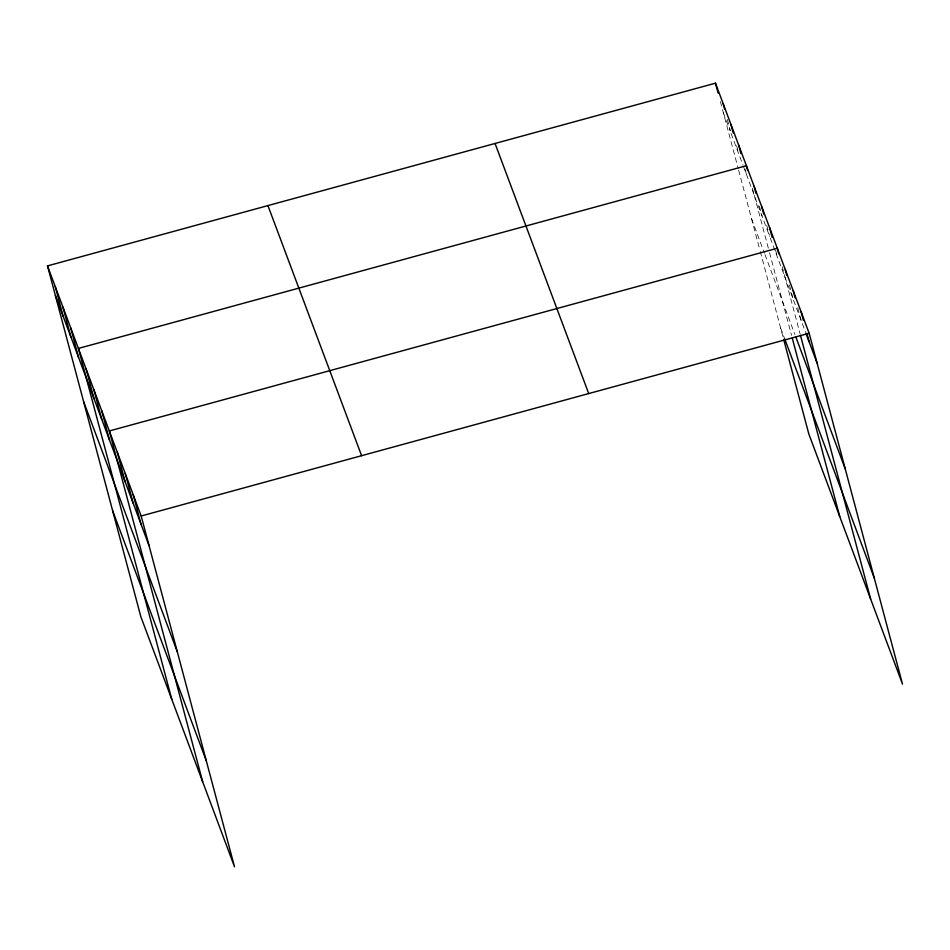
<?xml version="1.0" encoding="UTF-8"?>
<svg xmlns="http://www.w3.org/2000/svg" width="950" height="950" viewBox="0 0 950 950"><rect width="100%" height="100%" fill="white"/><g stroke="black" fill="none" stroke-linecap="round" stroke-linejoin="round"><path stroke-width="0.71" stroke-dasharray="4.75 3.56" d="M723.389 112.86L730.087 130.744M731.108 133.499L742.959 165.134M743.482 166.511L769.749 236.669M770.26 238.034L805.612 332.405M751.581 218.844L764.465 253.234M764.976 254.6L794.853 334.388M780.639 328.023L784.759 339.031M797.739 307.717L801.123 320.447M789.403 285.048L793.167 299.191M782.194 266.618L800.066 333.782M775.592 250.23L777.48 257.296M766.745 225.352L769.369 235.244M759.394 206.138L762.019 216.03M752.412 188.326L753.92 193.978M754.3 195.391L769.156 251.251M769.536 252.676L791.552 335.409M745.061 169.112L746.569 174.764M736.582 145.647L738.459 152.713M727.356 119.356L730.36 130.673M720.373 101.555L738.245 168.72M738.625 170.145L759.881 250.04M760.261 251.453L783.299 338.058"/><path stroke-width="1.43" d="M47.5 265.893L141.17 515.992L234.519 866.828L140.849 616.728L47.5 265.893L715.481 83.173L809.151 333.272L902.5 684.107L808.83 434.008L783.691 339.483M141.17 515.992L809.151 333.272M806.099 333.735L817.047 362.959M795.886 337.143L845.251 468.944M784.759 339.031L874.297 578.122M495.057 143.474L588.715 393.573M267.936 205.604L361.606 455.703M55.397 295.581L149.067 545.68M83.6 401.565L177.258 651.664M112.646 510.744L206.316 760.843M801.194 312.016L803.451 320.494M806.835 333.224L809.091 341.703M793.226 290.759L795.114 297.825M785.27 269.503L786.766 275.156M778.81 253.899L777.302 248.247L109.321 430.968L202.671 781.791M800.446 335.219L870.651 599.07M769.583 227.608L772.207 237.5M761.852 206.969L763.729 214.047M754.122 186.342L756.01 193.408M747.519 169.955L746.391 165.704L78.411 348.424L171.76 699.259M792.3 338.247L839.741 516.539M738.672 145.077L740.929 153.556M730.942 124.438L733.198 132.929M723.211 103.811L724.719 109.464M715.481 83.173L718.117 93.076M133.202 494.736L141.099 524.424M125.246 473.48L133.143 503.168M117.278 452.224L125.174 481.911M101.591 410.329L109.487 440.016M93.86 389.69L101.769 419.389M86.141 369.063L94.038 398.751M70.68 327.798L78.577 357.485M62.949 307.159L70.858 336.846M55.231 286.532L63.127 316.219"/></g></svg>
